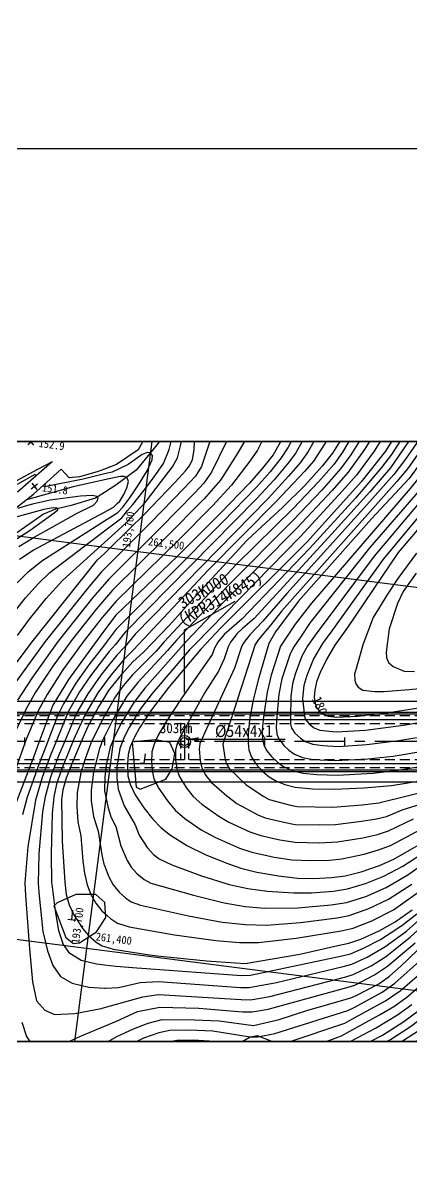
# Model space of a CAD drawing. Header units: millimetres. Extents: x 5094 to 5890, y 1103 to 1807.
# Drawn here: x 5238.8 to 5335.8, y 1363.4 to 1650.5 of the extents above; entities that cross this region are included whole.
import ezdxf
from ezdxf.enums import TextEntityAlignment as Align
from ezdxf.xclip import XClip

# ---------------------------------------------------------------- set-up
doc = ezdxf.new("R2010")
doc.units = ezdxf.units.MM
doc.header["$LTSCALE"] = 10
doc.header["$MEASUREMENT"] = 0
doc.header["$XCLIPFRAME"] = 2
doc.linetypes.add('CENTER', pattern=[2, 1.25, -0.25, 0.25, -0.25])
doc.linetypes.add('HIDDEN', pattern=[0.375, 0.25, -0.125])
doc.layers.add('TX-PAPR', color=2, linetype='Continuous', plot=False)
doc.layers.add('TZ-BASE', color=253, linetype='Continuous')
doc.layers.add('TZ-CABL', color=4, linetype='Continuous')
doc.styles.add('GR', font='GulimChe.ttf')
doc.styles.add('HANA', font='GulimChe.ttf')
doc.styles.get("Standard").update_dxf_attribs({"font": 'GulimChe.ttf'})
doc.linetypes.add('ZIGZAG', pattern='A,0.0001,-0.2,[131,ltypeshp.shx,S=0.2,R=0,X=-0.2,Y=0],-0.4,[131,ltypeshp.shx,S=0.2,R=180,X=0.2,Y=0],-0.2', length=0.8001)
doc.dimstyles.get("Standard").update_dxf_attribs({"dimtxt": 0.18, "dimasz": 0.18, "dimexe": 0.18, "dimexo": 0.0625, "dimgap": 0.09, "dimtad": 0, "dimtih": 1, "dimtoh": 1, "dimdec": 4, "dimzin": 0, "dimdsep": 46, "dimtxsty": 'Standard', "dimcen": 0.09, "dimadec": 0, "dimazin": 0, "dimtfac": 1, "dimtdec": 4, "dimtofl": 0, "dimtmove": 0, "dimatfit": 3, "dimfxl": 0, "dimtolj": 1, "dimtzin": 0, "dimarcsym": 0})

# ---------------------------------------------------------------- blocks, each defined once
blk = doc.blocks.new('JD-GGKLGFKGFK34FGKL')
at = {"layer": 'TZ-BASE'}
for p, q in [((80, -17.45), (105.32, 179.57)), ((80, 149.42), (700, 69.75)), ((93.5, 81.7, 152.62), (88.38, 72.88, 152.62)), ((126.33, 80.26, 160), (123.85, 74.7, 160)), ((128.3, 78.34, 161), (125.87, 73.55, 161)), ((133.98, 77.9, 163), (130.88, 72.51, 163)), ((140.08, 77.79, 165), (138.61, 74.7, 165)), ((154.32, 79.41, 170), (150.23, 72.57, 170)), ((155.5, 77.7, 171), (151.68, 71.7, 171)), ((157.67, 77.6, 172), (155.64, 74.45, 172)), ((60.83, 74.26, 152.93), (62.42, 75.48, 152.93)), ((61.02, 75.66, 152.93), (62.24, 74.08, 152.93)), ((95.42, 77.14, 143.69), (92.43, 73.34, 143.69)), ((96.12, 72.95, 153), (96.95, 76.08, 153)), ((99.1, 74.26, 154), (99.44, 76.88, 154)), ((102.44, 72.93, 155), (102.5, 75.05, 155)), ((107.08, 77.19, 156), (104.26, 68.75, 156)), ((110.98, 75.97, 157), (106.77, 67.29, 157)), ((115.18, 75.42, 158), (113.18, 71.91, 158)), ((120.41, 77.04, 159), (118.21, 72.84, 159)), ((123.85, 74.7, 160), (122.1, 71.67, 160)), ((130.21, 76.4, 162), (127.82, 72.17, 162)), ((136.5, 76.89, 164), (134.98, 74.35, 164)), ((138.61, 74.7, 165), (136.94, 72.03, 165)), ((141.76, 76.21, 166), (139.5, 72.29, 166)), ((143.77, 75.25, 167), (141.55, 71.66, 167)), ((147.12, 76.51, 168), (144.96, 72.98, 168)), ((149.72, 76.33, 169), (147.4, 72.59, 169)), ((159.01, 76.12, 173), (154.99, 70.24, 173)), ((161.07, 75.75, 174), (155.68, 68.15, 174)), ((163.47, 75.78, 175), (156.15, 65.77, 175)), ((88.38, 72.88, 152.62), (83.01, 69.23, 152.62)), ((92.43, 73.34, 143.69), (87.89, 67.83, 143.69)), ((90.7, 72.25, 152), (89.37, 71.72, 152)), ((91.53, 72.14, 152), (90.7, 72.25, 152)), ((92.01, 71.52, 152), (91.53, 72.14, 152)), ((94.7, 69.49, 153), (96.12, 72.95, 153)), ((98.24, 70.86, 154), (99.1, 74.26, 154)), ((102.01, 70.52, 155), (102.44, 72.93, 155)), ((113.18, 71.91, 158), (108.95, 65.35, 158)), ((118.21, 72.84, 159), (116.3, 70.05, 159)), ((125.87, 73.55, 161), (124.1, 70.88, 161)), ((127.82, 72.17, 162), (126.12, 69.88, 162)), ((130.88, 72.51, 163), (128.9, 69.68, 163)), ((134.98, 74.35, 164), (132.18, 70.04, 164)), ((136.94, 72.03, 165), (134.35, 68.78, 165)), ((139.5, 72.29, 166), (137.3, 69.26, 166)), ((144.96, 72.98, 168), (140.91, 67.32, 168)), ((147.4, 72.59, 169), (142.93, 66.6, 169)), ((150.23, 72.57, 170), (144.14, 64.86, 170)), ((155.64, 74.45, 172), (151.41, 68.43, 172)), ((66.92, 69.91, 147.6), (58.25, 62.3, 147.6)), ((66.92, 69.91, 152.62), (63.07, 67.92, 152.62)), ((83.01, 69.23, 152.62), (80, 68.09, 152.62)), ((85.95, 69.21, 152), (81.92, 67.34, 152)), ((89.37, 71.72, 152), (85.95, 69.21, 152)), ((90.66, 67.62, 152), (91.87, 70.41, 152)), ((91.87, 70.41, 152), (92.01, 71.52, 152)), ((92.27, 65.87, 153), (94.7, 69.49, 153)), ((96.97, 68.63, 154), (98.24, 70.86, 154)), ((101.27, 68.87, 155), (102.01, 70.52, 155)), ((116.3, 70.05, 159), (111.7, 64.09, 159)), ((122.1, 71.67, 160), (119.51, 68.31, 160)), ((124.1, 70.88, 161), (121.4, 67.41, 161)), ((126.12, 69.88, 162), (122.4, 65.4, 162)), ((128.9, 69.68, 163), (126.01, 66.31, 163)), ((132.18, 70.04, 164), (130.09, 67.55, 164)), ((137.3, 69.26, 166), (133.46, 64.88, 166)), ((141.55, 71.66, 167), (138.97, 68.13, 167)), ((151.68, 71.7, 171), (149.18, 68.45, 171)), ((154.99, 70.24, 173), (152.28, 66.76, 173)), ((63.07, 67.92, 152.62), (52.74, 62.27, 152.62)), ((62.61, 66.73, 152), (58.21, 64.21, 152)), ((62.89, 66.37, 152), (62.61, 66.73, 152)), ((66.42, 65.55, 152.62), (69.18, 68.07, 152.62)), ((71.21, 65.93, 152.62), (69.18, 68.07, 152.62)), ((73.77, 66.12, 152.62), (71.21, 65.93, 152.62)), ((78.2, 67.42, 152.62), (73.77, 66.12, 152.62)), ((80, 66.88, 152), (74.68, 65.6, 152)), ((80, 68.09, 152.62), (78.2, 67.42, 152.62)), ((81.92, 67.34, 152), (80, 66.88, 152)), ((83.89, 66.25, 151), (80, 65.39, 151)), ((87.89, 67.83, 143.69), (82.81, 64.03, 143.69)), ((85.01, 66.24, 151), (83.89, 66.25, 151)), ((85.67, 65.88, 151), (85.01, 66.24, 151)), ((88.53, 64.11, 152), (90.66, 67.62, 152)), ((94.27, 65.05, 154), (96.97, 68.63, 154)), ((97.64, 64.83, 155), (100.33, 67.72, 155)), ((102.7, 66.33, 156), (99.91, 63.31, 156)), ((100.33, 67.72, 155), (101.27, 68.87, 155)), ((104.26, 68.75, 156), (102.7, 66.33, 156)), ((106.77, 67.29, 157), (104.79, 64.57, 157)), ((119.51, 68.31, 160), (116.21, 64.59, 160)), ((121.4, 67.41, 161), (117.96, 63.56, 161)), ((126.01, 66.31, 163), (120.85, 60.77, 163)), ((130.09, 67.55, 164), (122.87, 59.95, 164)), ((134.35, 68.78, 165), (130.01, 64, 165)), ((138.97, 68.13, 167), (134.3, 62.85, 167)), ((140.91, 67.32, 168), (136.87, 62.73, 168)), ((142.93, 66.6, 169), (139.47, 62.65, 169)), ((149.18, 68.45, 171), (142.67, 60.82, 171)), ((151.41, 68.43, 172), (146.25, 62.38, 172)), ((152.28, 66.76, 173), (146.32, 60, 173)), ((155.68, 68.15, 174), (153.04, 64.99, 174)), ((160.83, 68.7, 176), (156.36, 63.21, 176)), ((72.19, 63.68, 151), (60.53, 60.4, 151)), ((61.67, 63.18, 151.83), (63.26, 64.4, 151.83)), ((61.85, 64.58, 151.83), (63.08, 63, 151.83)), ((62.28, 61.82, 152.62), (66.42, 65.55, 152.62)), ((65.02, 63.62, 152), (64.71, 64.01, 152)), ((74.68, 65.6, 152), (65.02, 63.62, 152)), ((80, 65.39, 151), (72.19, 63.68, 151)), ((82.81, 64.03, 143.69), (80, 62.26, 143.69)), ((84.86, 61.77, 151), (85.62, 63.36, 151)), ((85.62, 63.36, 151), (85.97, 65, 151)), ((85.97, 65, 151), (85.67, 65.88, 151)), ((86.29, 60.88, 152), (88.53, 64.11, 152)), ((89.89, 56.75, 155), (97.64, 64.83, 155)), ((89.91, 62.81, 153), (92.27, 65.87, 153)), ((90.22, 59.82, 154), (94.27, 65.05, 154)), ((99.91, 63.31, 156), (91.41, 54.54, 156)), ((104.79, 64.57, 157), (102.54, 62.13, 157)), ((108.95, 65.35, 158), (104.86, 60.62, 158)), ((111.7, 64.09, 159), (106.99, 58.92, 159)), ((116.21, 64.59, 160), (108.89, 56.96, 160)), ((117.96, 63.56, 161), (109.55, 54.9, 161)), ((122.4, 65.4, 162), (117.96, 60.67, 162)), ((153.04, 64.99, 174), (124.31, 32.65, 174)), ((130.01, 64, 165), (124.44, 58.48, 165)), ((133.46, 64.88, 166), (127.2, 58.34, 166)), ((144.14, 64.86, 170), (130.72, 49.98, 170)), ((156.36, 63.21, 176), (131.69, 34.6, 176)), ((156.15, 65.77, 175), (146.73, 55.66, 175)), ((161.81, 63.4, 178), (147.41, 46.29, 178)), ((165.09, 64.2, 179), (149.65, 45.58, 179)), ((167.85, 64.27, 180), (153.39, 47.26, 180)), ((58.07, 58.58, 152.62), (62.28, 61.82, 152.62)), ((60.53, 60.4, 151), (60.49, 60.44, 151)), ((66.42, 60.35, 150), (61.97, 59.35, 150)), ((73.99, 61.34, 150), (66.42, 60.35, 150)), ((77.78, 60.85, 143.69), (71.67, 58.95, 143.69)), ((76.96, 61.52, 150), (73.99, 61.34, 150)), ((78.05, 61.24, 150), (76.96, 61.52, 150)), ((80, 62.26, 143.69), (77.78, 60.85, 143.69)), ((78.43, 60.91, 150), (78.05, 61.24, 150)), ((78.18, 60.1, 150), (78.43, 60.91, 150)), ((83.8, 60.08, 151), (84.86, 61.77, 151)), ((84.59, 58.58, 152), (86.29, 60.88, 152)), ((117.96, 60.67, 162), (85.16, 27.32, 162)), ((87.06, 59.24, 153), (89.91, 62.81, 153)), ((120.85, 60.77, 163), (87.7, 26.86, 163)), ((102.54, 62.13, 157), (93.99, 53.38, 157)), ((104.86, 60.62, 158), (95.15, 50.78, 158)), ((134.3, 62.85, 167), (127.12, 55.32, 167)), ((136.87, 62.73, 168), (127.98, 53.23, 168)), ((139.47, 62.65, 169), (128.95, 51.23, 169)), ((142.67, 60.82, 171), (131.18, 48.23, 171)), ((146.25, 62.38, 172), (136.83, 51.91, 172)), ((158.83, 62.99, 177), (146.32, 48.51, 177)), ((0, 58.88), (80, 48.6)), ((64.86, 58.02, 149), (52.77, 54.66, 149)), ((60.18, 58.8, 150), (58.37, 58.2, 150)), ((61.97, 59.35, 150), (60.18, 58.8, 150)), ((67.78, 58.05, 143.69), (64.72, 56.81, 143.69)), ((67.16, 58.43, 149), (64.86, 58.02, 149)), ((68.26, 58.29, 149), (67.16, 58.43, 149)), ((67.41, 57.13, 149), (68.35, 57.86, 149)), ((71.67, 58.95, 143.69), (67.78, 58.05, 143.69)), ((68.35, 57.86, 149), (68.26, 58.29, 149)), ((73.01, 56.98, 150), (77.21, 59.1, 150)), ((77.21, 59.1, 150), (78.18, 60.1, 150)), ((80, 57.35, 151), (82.28, 58.57, 151)), ((82.28, 58.57, 151), (83.16, 59.46, 151)), ((83.16, 59.46, 151), (83.8, 60.08, 151)), ((83.29, 57.23, 152), (84.59, 58.58, 152)), ((84.3, 55.89, 153), (85.74, 57.73, 153)), ((85.31, 54.55, 154), (90.22, 59.82, 154)), ((85.74, 57.73, 153), (87.06, 59.24, 153)), ((106.99, 58.92, 159), (98.15, 50.02, 159)), ((122.87, 59.95, 164), (105.92, 42.86, 164)), ((127.2, 58.34, 166), (113.01, 44.32, 166)), ((124.44, 58.48, 165), (118.21, 52.75, 165)), ((146.32, 60, 173), (125.54, 37.02, 173)), ((64.72, 56.81, 143.69), (56.91, 51.35, 143.69)), ((61.39, 52.86, 149), (67.41, 57.13, 149)), ((62.15, 47.8, 151), (80, 57.35, 151)), ((64.35, 45.18, 152), (80, 55.14, 152)), ((66.95, 53.54, 150), (73.01, 56.98, 150)), ((80, 55.14, 152), (83.29, 57.23, 152)), ((80, 52.62, 153), (84.3, 55.89, 153)), ((109.55, 54.9, 161), (82.95, 28.08, 161)), ((86.32, 53.21, 155), (89.89, 56.75, 155)), ((108.89, 56.96, 160), (98.21, 46.34, 160)), ((127.12, 55.32, 167), (110.62, 38.76, 167)), ((146.73, 55.66, 175), (128.41, 34.99, 175)), ((58.17, 50.74, 149), (61.39, 52.86, 149)), ((62.42, 51.04, 150), (66.95, 53.54, 150)), ((66.33, 42.22, 153), (80, 52.62, 153)), ((80, 49.74, 154), (85.31, 54.55, 154)), ((91.41, 54.54, 156), (80, 43.15, 156)), ((80.79, 47.74, 155), (86.32, 53.21, 155)), ((93.99, 53.38, 157), (81.07, 40.58, 157)), ((127.98, 53.23, 168), (109.87, 35, 168)), ((118.21, 52.75, 165), (115.54, 50.21, 165)), ((136.83, 51.91, 172), (117.4, 30.77, 172)), ((58.61, 48.72, 150), (62.42, 51.04, 150)), ((69.54, 40.27, 154), (80, 49.74, 154)), ((95.15, 50.78, 158), (82.02, 37.83, 158)), ((98.15, 50.02, 159), (82.92, 35.09, 159)), ((128.95, 51.23, 169), (102.53, 24.28, 169)), ((115.54, 50.21, 165), (102.86, 36.49, 165)), ((130.72, 49.98, 170), (109.07, 28.42, 170)), ((58.79, 45.56, 151), (62.15, 47.8, 151)), ((78.27, 45.39, 155), (80, 47, 155)), ((80, 48.6), (700, -31.07)), ((80, 47, 155), (80.79, 47.74, 155)), ((98.21, 46.34, 160), (82.82, 31.59, 160)), ((131.18, 48.23, 171), (114.3, 30.54, 171)), ((146.32, 48.51, 177), (131.37, 29.77, 177)), ((147.41, 46.29, 178), (132.84, 26.9, 178)), ((153.39, 47.26, 180), (140.68, 28.49, 180)), ((157.95, 47.08, 181), (153.27, 40.73, 181)), ((60.95, 42.44, 152), (64.35, 45.18, 152)), ((61.93, 24.88, 155), (78.27, 45.39, 155)), ((80, 43.15, 156), (79.24, 42.39, 156)), ((113.01, 44.32, 166), (94.92, 24.92, 166)), ((149.65, 45.58, 179), (136.76, 27.7, 179)), ((58.15, 39.63, 152), (60.95, 42.44, 152)), ((63.48, 39.47, 153), (66.33, 42.22, 153)), ((65.44, 35.72, 154), (69.54, 40.27, 154)), ((79.24, 42.39, 156), (75.76, 38.26, 156)), ((81.07, 40.58, 157), (80, 39.34, 157)), ((105.92, 42.86, 164), (87.22, 22.93, 164)), ((153.27, 40.73, 181), (150.73, 36.86, 181)), ((157.89, 42.05, 182), (154.63, 37.5, 182)), ((60.28, 35.91, 153), (63.48, 39.47, 153)), ((75.76, 38.26, 156), (65.18, 24.98, 156)), ((80, 39.34, 157), (77.12, 36.01, 157)), ((82.02, 37.83, 158), (80, 35.5, 158)), ((110.62, 38.76, 167), (98.08, 25.38, 167)), ((154.63, 37.5, 182), (153.24, 34.53, 182)), ((56.38, 30.91, 153), (60.28, 35.91, 153)), ((61.24, 30.59, 154), (65.44, 35.72, 154)), ((77.12, 36.01, 157), (68.43, 25.08, 157)), ((80, 35.5, 158), (77.98, 33.17, 158)), ((82.92, 35.09, 159), (80, 31.7, 159)), ((102.86, 36.49, 165), (96.17, 28.98, 165)), ((109.87, 35, 168), (100.59, 25.16, 168)), ((125.54, 37.02, 173), (119.58, 30.1, 173)), ((128.41, 34.99, 175), (122.72, 27.42, 175)), ((131.69, 34.6, 176), (127.61, 29.31, 176)), ((150.73, 36.86, 181), (147.16, 30.99, 181)), ((153.24, 34.53, 182), (151.11, 28.13, 182)), ((77.98, 33.17, 158), (71.69, 25.17, 158)), ((80, 31.7, 159), (79.4, 31.01, 159)), ((82.82, 31.59, 160), (80, 27.79, 160)), ((124.31, 32.65, 174), (121.56, 29.16, 174)), ((58.28, 26.47, 154), (61.24, 30.59, 154)), ((79.4, 31.01, 159), (74.94, 25.27, 159)), ((96.17, 28.98, 165), (89.76, 22.29, 165)), ((114.3, 30.54, 171), (109.9, 26.73, 171)), ((117.4, 30.77, 172), (114.45, 28.23, 172)), ((119.58, 30.1, 173), (116.34, 26.68, 173)), ((121.56, 29.16, 174), (118.45, 25.46, 174)), ((127.61, 29.31, 176), (125.01, 25.32, 176)), ((131.37, 29.77, 177), (128.93, 26.11, 177)), ((147.16, 30.99, 181), (144.57, 24.13, 181)), ((80, 27.79, 160), (78.19, 25.36, 160)), ((82.95, 28.08, 161), (80.45, 24.76, 161)), ((85.16, 27.32, 162), (82.7, 24.15, 162)), ((87.7, 26.86, 163), (84.96, 23.54, 163)), ((109.07, 28.42, 170), (104.03, 23.06, 170)), ((109.9, 26.73, 171), (108.35, 24.84, 171)), ((113.16, 27.01, 172), (111.49, 24.87, 172)), ((114.45, 28.23, 172), (113.16, 27.01, 172)), ((116.34, 26.68, 173), (114.78, 24.71, 173)), ((122.72, 27.42, 175), (121.09, 24.53, 175)), ((128.93, 26.11, 177), (127.27, 23.67, 177)), ((132.84, 26.9, 178), (130.82, 24.01, 178)), ((136.76, 27.7, 179), (134.5, 24.52, 179)), ((140.68, 28.49, 180), (137.58, 24.09, 180)), ((151.11, 28.13, 182), (150.37, 22.33, 182)), ((51.69, 11.28, 155), (61.93, 24.88, 155)), ((65.18, 24.98, 156), (57.72, 14.69, 156)), ((68.43, 25.08, 157), (62, 16.06, 157)), ((71.69, 25.17, 158), (66.91, 18.58, 158)), ((74.94, 25.27, 159), (69.58, 17.88, 159)), ((78.19, 25.36, 160), (71.01, 15.49, 160)), ((80, 24.18, 161), (76.09, 19.13, 161)), ((80.45, 24.76, 161), (80, 24.18, 161)), ((82.7, 24.15, 162), (81.19, 22.52, 162)), ((84.96, 23.54, 163), (83.11, 21.6, 163)), ((94.92, 24.92, 166), (92.93, 22.59, 166)), ((98.08, 25.38, 167), (95.71, 22.71, 167)), ((104.03, 23.06, 170), (96.04, 13.55, 170)), ((100.59, 25.16, 168), (98.48, 22.83, 168)), ((102.53, 24.28, 169), (101.26, 22.95, 169)), ((107.45, 23.36, 171), (106.9, 21.71, 171)), ((108.35, 24.84, 171), (107.45, 23.36, 171)), ((110.86, 23.65, 172), (109.92, 20.65, 172)), ((117.68, 24.23, 174), (110.53, 2.35, 174)), ((111.49, 24.87, 172), (110.86, 23.65, 172)), ((114.27, 23.94, 173), (112.51, 18.35, 173)), ((114.78, 24.71, 173), (114.27, 23.94, 173)), ((118.45, 25.46, 174), (117.68, 24.23, 174)), ((121.09, 24.53, 175), (118.46, 15.67, 175)), ((124, 23.79, 176), (121.62, 16.56, 176)), ((125.01, 25.32, 176), (124, 23.79, 176)), ((127.27, 23.67, 177), (126.38, 21.95, 177)), ((130.82, 24.01, 178), (129.29, 21.32, 178)), ((134.5, 24.52, 179), (132.22, 20.69, 179)), ((137.58, 24.09, 180), (135.44, 20.5, 180)), ((144.57, 24.13, 181), (143.42, 20.22, 181)), ((80, 20.96, 162), (76.52, 16.4, 162)), ((81.19, 22.52, 162), (80, 20.96, 162)), ((83.11, 21.6, 163), (80, 17.71, 163)), ((84.93, 20.54, 164), (81.31, 16.24, 164)), ((87.22, 22.93, 164), (84.93, 20.54, 164)), ((92.93, 22.59, 166), (87.03, 16.7, 166)), ((89.76, 22.29, 165), (87.1, 19.91, 165)), ((95.71, 22.71, 167), (88.29, 14.75, 167)), ((98.48, 22.83, 168), (90.11, 13.37, 168)), ((101.26, 22.95, 169), (91.9, 12, 169)), ((106.9, 21.71, 171), (99.15, 10.68, 171)), ((109.92, 20.65, 172), (108.45, 17.56, 172)), ((126.38, 21.95, 177), (124.32, 15.7, 177)), ((129.29, 21.32, 178), (127.64, 16.84, 178)), ((132.22, 20.69, 179), (130.53, 16.54, 179)), ((135.44, 20.5, 180), (133.84, 17.21, 180)), ((143.42, 20.22, 181), (142.45, 16.81, 181)), ((150.37, 22.33, 182), (150.46, 21.01, 182)), ((150.46, 21.01, 182), (150.95, 19.77, 182)), ((66.91, 18.58, 158), (62.79, 12.31, 158)), ((69.58, 17.88, 159), (65.65, 11.74, 159)), ((76.09, 19.13, 161), (72.82, 14.56, 161)), ((80, 17.71, 163), (79.08, 16.57, 163)), ((87.1, 19.91, 165), (83.73, 16.17, 165)), ((112.51, 18.35, 173), (105, 2.05, 173)), ((108.45, 17.56, 172), (105.08, 12.21, 172)), ((150.95, 19.77, 182), (152.12, 18.71, 182)), ((152.12, 18.71, 182), (154.86, 17.57, 182)), ((154.86, 17.57, 182), (157.47, 17.5, 182)), ((62, 16.06, 157), (58.24, 10.34, 157)), ((71.01, 15.49, 160), (67.09, 9.05, 160)), ((72.82, 14.56, 161), (69.72, 9.42, 161)), ((76.52, 16.4, 162), (73.77, 12.38, 162)), ((79.08, 16.57, 163), (75.84, 11.95, 163)), ((80, 14.44, 164), (78.35, 12.16, 164)), ((81.31, 16.24, 164), (80, 14.44, 164)), ((83.73, 16.17, 165), (81.04, 12.71, 165)), ((87.03, 16.7, 166), (84.65, 13.92, 166)), ((88.29, 14.75, 167), (85.58, 11.32, 167)), ((118.46, 15.67, 175), (117.16, 10.41, 175)), ((121.62, 16.56, 176), (120.65, 12.37, 176)), ((124.32, 15.7, 177), (123.59, 11.8, 177)), ((126.94, 14.45, 178), (126.54, 11.23, 178)), ((127.64, 16.84, 178), (126.94, 14.45, 178)), ((130.53, 16.54, 179), (129.78, 14.04, 179)), ((132.98, 14.91, 180), (132.51, 12.87, 180)), ((133.84, 17.21, 180), (132.98, 14.91, 180)), ((142.45, 16.81, 181), (142.53, 15.36, 181)), ((142.53, 15.36, 181), (142.69, 14.55, 181)), ((142.69, 14.55, 181), (143.35, 13.55, 181)), ((62.79, 12.31, 158), (60.4, 8.18, 158)), ((65.65, 11.74, 159), (63.52, 7.81, 159)), ((73.77, 12.38, 162), (70.93, 7.44, 162)), ((75.84, 11.95, 163), (73.01, 7.05, 163)), ((78.35, 12.16, 164), (75.24, 6.92, 164)), ((81.04, 12.71, 165), (80, 11.09, 165)), ((84.65, 13.92, 166), (82.74, 11.23, 166)), ((90.11, 13.37, 168), (87.29, 9.75, 168)), ((91.9, 12, 169), (88.93, 8.06, 169)), ((96.04, 13.55, 170), (91.72, 7.96, 170)), ((105.08, 12.21, 172), (99.24, 1.73, 172)), ((120.65, 12.37, 176), (119.7, 6.19, 176)), ((123.59, 11.8, 177), (123, 5.28, 177)), ((129.78, 14.04, 179), (129.49, 10.73, 179)), ((132.51, 12.87, 180), (132.4, 11.09, 180)), ((143.35, 13.55, 181), (144.57, 12.87, 181)), ((144.57, 12.87, 181), (147.53, 12.49, 181)), ((147.53, 12.49, 181), (149.75, 12.47, 181)), ((149.75, 12.47, 181), (156.1, 12.96, 181)), ((156.1, 12.96, 181), (166.72, 14.08, 181)), ((80, 10), (0, 10)), ((80, 10), (0, 10)), ((67.09, 9.05, 160), (63.61, -0.24, 160)), ((69.72, 9.42, 161), (68.25, 6.41, 161)), ((78.46, 8.7, 165), (75.85, 3.79, 165)), ((80, 11.09, 165), (78.46, 8.7, 165)), ((82.74, 11.23, 166), (80, 6.45, 166)), ((700, 10), (80, 10)), ((700, 10), (80, 10)), ((85.58, 11.32, 167), (82.04, 5.46, 167)), ((87.29, 9.75, 168), (84.17, 4.59, 168)), ((99.15, 10.68, 171), (95.35, 4.81, 171)), ((117.16, 10.41, 175), (116.24, 5.38, 175)), ((126.54, 11.23, 178), (126.48, 5.78, 178)), ((129.49, 10.73, 179), (129.98, 6.3, 179)), ((132.4, 11.09, 180), (132.6, 9.52, 180)), ((132.6, 9.52, 180), (132.99, 8.52, 180)), ((152.09, 7.42, 180), (162.77, 9.12, 180)), ((0, 7.3), (80, 7.3)), ((0, 6.9), (80, 6.9)), ((60.4, 8.18, 158), (57.91, 2.89, 158)), ((63.52, 7.81, 159), (60.59, 0.93, 159)), ((68.25, 6.41, 161), (65.74, -0.13, 161)), ((70.93, 7.44, 162), (67.9, -0.01, 162)), ((73.01, 7.05, 163), (70.07, 0.11, 163)), ((75.24, 6.92, 164), (72.18, 0.23, 164)), ((79.63, 5.79, 166), (76.99, 0.5, 166)), ((80, 6.45, 166), (79.63, 5.79, 166)), ((80, 7.3), (700, 7.29)), ((80, 6.9), (700, 6.89)), ((88.93, 8.06, 169), (86.16, 3.5, 169)), ((91.72, 7.96, 170), (88.75, 3.38, 170)), ((119.7, 6.19, 176), (119.43, 2.85, 176)), ((126.48, 5.78, 178), (126.46, 4.42, 178)), ((129.98, 6.3, 179), (130.12, 5.57, 179)), ((132.99, 8.52, 180), (133.74, 7.57, 180)), ((133.74, 7.57, 180), (134.8, 6.78, 180)), ((134.8, 6.78, 180), (135.87, 6.33, 180)), ((135.87, 6.33, 180), (137.96, 6.08, 180)), ((137.96, 6.08, 180), (143.25, 6.35, 180)), ((143.25, 6.35, 180), (152.09, 7.42, 180)), ((75.85, 3.79, 165), (74.36, 0.35, 165)), ((82.04, 5.46, 167), (79.71, 0.72, 167)), ((84.17, 4.59, 168), (82.39, 1.03, 168)), ((86.16, 3.5, 169), (84.86, 0.93, 169)), ((88.75, 3.38, 170), (87.49, 1.08, 170)), ((95.35, 4.81, 171), (93.44, 1.59, 171)), ((116.24, 5.38, 175), (115.95, 2.65, 175)), ((123, 5.28, 177), (122.92, 3.17, 177)), ((122.92, 3.17, 177), (122.93, 3.04, 177)), ((122.93, 3.04, 177), (123.09, 1.82, 177)), ((126.46, 4.42, 178), (126.73, 3.33, 178)), ((126.73, 3.33, 178), (126.79, 3.25, 178)), ((126.79, 3.25, 178), (127.59, 2.09, 178)), ((130.12, 5.57, 179), (131.14, 4.38, 179)), ((131.14, 4.38, 179), (132.17, 3.55, 179)), ((132.17, 3.55, 179), (132.17, 3.54, 179)), ((132.17, 3.54, 179), (133.8, 2.87, 179)), ((145.24, 2.86, 179), (155.27, 4.19, 179)), ((155.27, 4.19, 179), (160.67, 5.13, 179)), ((60, 1), (60, -1)), ((60.59, 0.93, 159), (60.1, -0.44, 159)), ((70.07, 0.11, 163), (68.52, -3.55, 163)), ((72.15, 0.17, 164), (69.24, -6.99, 164)), ((74.36, 0.35, 165), (72.05, -4.99, 165)), ((72.18, 0.23, 164), (72.15, 0.17, 164)), ((76.86, 0.22, 166), (75.15, -4.3, 166)), ((76.99, 0.5, 166), (76.86, 0.22, 166)), ((79.68, 0.65, 167), (78.71, -1.75, 167)), ((79.71, 0.72, 167), (79.68, 0.65, 167)), ((79.71, 0.72, 167), (79.68, 0.65, 167)), ((80, 1.31, 167), (79.71, 0.72, 167)), ((80, 1), (80, -1)), ((80, 1), (80, -1)), ((82.29, 0.79, 168), (81.4, -1.42, 168)), ((82.39, 1.03, 168), (82.29, 0.79, 168)), ((84.8, 0.8, 169), (83.82, -1.72, 169)), ((84.86, 0.93, 169), (84.8, 0.8, 169)), ((87.3, 0.73, 170), (86.44, -1.33, 170)), ((89.81, 0.18, 170.2), (86.91, -0.2, 170.2)), ((87.49, 1.08, 170), (87.3, 0.73, 170)), ((92.72, 0.39, 170.2), (89.81, 0.18, 170.2)), ((93.35, 1.4, 171), (92.39, -0.63, 171)), ((96.28, -0.28, 170.2), (92.72, 0.39, 170.2)), ((93.44, 1.59, 171), (93.35, 1.4, 171)), ((98.85, 1.04, 172), (98.12, -0.58, 172)), ((99.24, 1.73, 172), (98.85, 1.04, 172)), ((100, 1), (100, -1)), ((104.4, 0.75, 173), (103.85, -0.52, 173)), ((105, 2.05, 173), (104.4, 0.75, 173)), ((109.81, 0.18, 174), (109.59, -0.69, 174)), ((110.53, 2.35, 174), (109.81, 0.18, 174)), ((115.9, 2.23, 175), (115.87, -0.42, 175)), ((115.95, 2.65, 175), (115.9, 2.23, 175)), ((119.43, 2.85, 176), (119.38, 2.19, 176)), ((119.38, 2.19, 176), (119.45, 0.73, 176)), ((119.45, 0.73, 176), (119.82, -0.9, 176)), ((120, 1), (120, -1)), ((123.09, 1.82, 177), (123.55, 0.64, 177)), ((123.55, 0.64, 177), (124.8, -1.01, 177)), ((127.59, 2.09, 178), (128.94, 0.8, 178)), ((128.94, 0.8, 178), (130.15, 0.03, 178)), ((130.15, 0.03, 178), (132.05, -0.66, 178)), ((133.8, 2.87, 179), (137.88, 2.41, 179)), ((137.88, 2.41, 179), (145.24, 2.86, 179)), ((140, 1), (140, -1)), ((145.5, -0.75, 178), (153.55, 0.27, 178)), ((153.55, 0.27, 178), (161.57, 1.6, 178)), ((60.1, -0.44, 159), (57.81, -6.75, 159)), ((63.61, -0.24, 160), (62.4, -3.46, 160)), ((65.74, -0.13, 161), (63.48, -5.99, 161)), ((67.9, -0.01, 162), (66.51, -3.41, 162)), ((78.71, -1.75, 167), (77.22, -7.65, 167)), ((81.4, -1.42, 168), (80.42, -5.87, 168)), ((83.82, -1.72, 169), (83.08, -6.42, 169)), ((86.44, -1.33, 170), (85.93, -3.27, 170)), ((86.91, -0.2, 170.2), (87.89, -11.41, 170.2)), ((91.84, -2.59, 171), (91.71, -5.21, 171)), ((92.39, -0.63, 171), (91.84, -2.59, 171)), ((97.59, -2.98, 170.2), (96.28, -0.28, 170.2)), ((98.12, -0.58, 172), (97.74, -2.06, 172)), ((97.74, -2.06, 172), (97.75, -4.64, 172)), ((103.85, -0.52, 173), (103.64, -1.88, 173)), ((103.64, -1.88, 173), (103.94, -4.76, 173)), ((109.59, -0.69, 174), (110.06, -4.04, 174)), ((115.87, -0.42, 175), (116.09, -2.05, 175)), ((116.09, -2.05, 175), (116.75, -3.92, 175)), ((119.82, -0.9, 176), (120.57, -2.35, 176)), ((120.57, -2.35, 176), (121.62, -3.7, 176)), ((124.8, -1.01, 177), (126.06, -2.19, 177)), ((126.06, -2.19, 177), (127.44, -3.12, 177)), ((132.05, -0.66, 178), (134.58, -1.03, 178)), ((134.58, -1.03, 178), (138.35, -1.21, 178)), ((138.35, -1.21, 178), (145.5, -0.75, 178)), ((152.09, -3.63, 177), (160.5, -2.27, 177)), ((62.4, -3.46, 160), (57.35, -16.7, 160)), ((66.51, -3.41, 162), (64.45, -9.02, 162)), ((68.52, -3.55, 163), (66.53, -8.91, 163)), ((72.05, -4.99, 165), (70.45, -9.17, 165)), ((75.15, -4.3, 166), (74.06, -7.83, 166)), ((85.93, -3.27, 170), (85.71, -5.69, 170)), ((85.71, -5.69, 170), (85.87, -8.6, 170)), ((88.91, -5.32, 171.69), (90.9, -5.58, 171.69)), ((89.9, -5.45, 171.69), (90.21, -3.07, 171.69)), ((91.71, -5.21, 171), (91.95, -7.66, 171)), ((96.89, -6.81, 170.2), (97.59, -2.98, 170.2)), ((97.75, -4.64, 172), (98.12, -7.15, 172)), ((103.94, -4.76, 173), (104.32, -6.55, 173)), ((110.06, -4.04, 174), (110.39, -5.44, 174)), ((110.39, -5.44, 174), (111.23, -6.79, 174)), ((116.75, -3.92, 175), (117.8, -5.61, 175)), ((117.8, -5.61, 175), (119.53, -7.5, 175)), ((121.62, -3.7, 176), (123.19, -5.18, 176)), ((123.19, -5.18, 176), (124.58, -6.16, 176)), ((127.44, -3.12, 177), (129.5, -3.97, 177)), ((129.5, -3.97, 177), (132.03, -4.5, 177)), ((132.03, -4.5, 177), (137.6, -4.78, 177)), ((137.6, -4.78, 177), (145.76, -4.36, 177)), ((145.76, -4.36, 177), (152.09, -3.63, 177)), ((0, -7.1), (80, -7.1)), ((0, -7.5), (80, -7.5)), ((63.48, -5.99, 161), (60.71, -13.93, 161)), ((69.24, -6.99, 164), (68.01, -10.7, 164)), ((74.06, -7.83, 166), (73.21, -12.73, 166)), ((77.22, -7.65, 167), (76.64, -12.15, 167)), ((80, -7.1), (700, -7.11)), ((80, -7.5), (700, -7.51)), ((80.42, -5.87, 168), (80.07, -8.92, 168)), ((83.08, -6.42, 169), (83.07, -9.12, 169)), ((85.87, -8.6, 170), (86.37, -10.67, 170)), ((91.95, -7.66, 171), (92.35, -9.3, 171)), ((95.3, -9.41, 170.2), (96.89, -6.81, 170.2)), ((98.12, -7.15, 172), (98.71, -8.81, 172)), ((104.32, -6.55, 173), (105.33, -8.46, 173)), ((105.33, -8.46, 173), (106.71, -10.27, 173)), ((111.23, -6.79, 174), (115.37, -10.8, 174)), ((119.53, -7.5, 175), (121.13, -8.8, 175)), ((124.58, -6.16, 176), (127.07, -7.3, 176)), ((127.07, -7.3, 176), (129.62, -7.93, 176)), ((129.62, -7.93, 176), (133.08, -8.26, 176)), ((133.08, -8.26, 176), (138.19, -8.39, 176)), ((138.19, -8.39, 176), (147.12, -7.9, 176)), ((147.12, -7.9, 176), (153.33, -7.12, 176)), ((153.33, -7.12, 176), (160.71, -5.9, 176)), ((0, -10.1), (80, -10.1)), ((0, -10.1), (80, -10.1)), ((64.45, -9.02, 162), (62.76, -14.63, 162)), ((66.53, -8.91, 163), (65.18, -13.8, 163)), ((68.01, -10.7, 164), (67.31, -13.81, 164)), ((70.45, -9.17, 165), (69.6, -12.1, 165)), ((80, -10.1), (700, -10.11)), ((80, -10.1), (700, -10.11)), ((80.07, -8.92, 168), (80.01, -12.33, 168)), ((83.07, -9.12, 169), (83.38, -11.93, 169)), ((86.37, -10.67, 170), (87.69, -13.33, 170)), ((87.89, -11.41, 170.2), (88.9, -11.87, 170.2)), ((88.9, -11.87, 170.2), (95.3, -9.41, 170.2)), ((92.35, -9.3, 171), (93.59, -11.75, 171)), ((98.71, -8.81, 172), (100.57, -11.75, 172)), ((106.71, -10.27, 173), (110.53, -13.6, 173)), ((115.37, -10.8, 174), (119.77, -13.7, 174)), ((121.13, -8.8, 175), (122.94, -9.89, 175)), ((122.94, -9.89, 175), (125.05, -10.76, 175)), ((125.05, -10.76, 175), (127.67, -11.38, 175)), ((127.67, -11.38, 175), (131.98, -11.8, 175)), ((144.81, -11.61, 175), (151.7, -10.99, 175)), ((148.52, -15.32, 174), (165.33, -11.15, 174)), ((151.7, -10.99, 175), (159.89, -9.7, 175)), ((60.71, -13.93, 161), (59.51, -18.33, 161)), ((65.18, -13.8, 163), (64.54, -17.58, 163)), ((67.31, -13.81, 164), (66.91, -18.01, 164)), ((69.6, -12.1, 165), (69.22, -14.46, 165)), ((73.21, -12.73, 166), (73.07, -16.23, 166)), ((76.64, -12.15, 167), (76.7, -14.84, 167)), ((80.01, -12.33, 168), (80.8, -16.21, 168)), ((83.38, -11.93, 169), (84.91, -16.06, 169)), ((87.69, -13.33, 170), (89.81, -16.55, 170)), ((93.59, -11.75, 171), (95.72, -14.86, 171)), ((100.57, -11.75, 172), (102.19, -13.7, 172)), ((102.19, -13.7, 172), (104.33, -15.65, 172)), ((110.53, -13.6, 173), (113.07, -15.51, 173)), ((119.77, -13.7, 174), (121.16, -14.51, 174)), ((131.98, -11.8, 175), (137.43, -11.88, 175)), ((137.43, -11.88, 175), (144.81, -11.61, 175)), ((154.59, -16.96, 173), (168.22, -12.86, 173)), ((62.76, -14.63, 162), (60.86, -26.33, 162)), ((69.22, -14.46, 165), (69.44, -24.87, 165)), ((73.07, -16.23, 166), (73.33, -20.05, 166)), ((76.7, -14.84, 167), (77.25, -18.7, 167)), ((80.8, -16.21, 168), (81.61, -18.86, 168)), ((84.91, -16.06, 169), (87.68, -20.8, 169)), ((89.81, -16.55, 170), (92.04, -19.37, 170)), ((95.72, -14.86, 171), (97.66, -17.12, 171)), ((97.66, -17.12, 171), (100.03, -19.26, 171)), ((104.33, -15.65, 172), (108.54, -18.67, 172)), ((113.07, -15.51, 173), (118.34, -18.33, 173)), ((121.16, -14.51, 174), (126.43, -15.94, 174)), ((126.43, -15.94, 174), (128.16, -16.27, 174)), ((128.16, -16.27, 174), (137.02, -16.38, 174)), ((137.02, -16.38, 174), (144.36, -15.79, 174)), ((144.36, -15.79, 174), (148.52, -15.32, 174)), ((150.48, -18.71, 173), (154.59, -16.96, 173)), ((59.76, -175), (80, -17.45)), ((64.54, -17.58, 163), (63.63, -28.11, 163)), ((66.91, -18.01, 164), (66.64, -28.03, 164)), ((73.33, -20.05, 166), (74.05, -23.53, 166)), ((77.25, -18.7, 167), (78.44, -22.39, 167)), ((81.61, -18.86, 168), (82.84, -21.24, 168)), ((92.04, -19.37, 170), (94.17, -21.55, 170)), ((100.03, -19.26, 171), (104.12, -22.03, 171)), ((108.54, -18.67, 172), (111.05, -20.13, 172)), ((118.34, -18.33, 173), (120.14, -19.05, 173)), ((120.14, -19.05, 173), (124.83, -20.19, 173)), ((137.72, -20.74, 173), (144.21, -19.94, 173)), ((144.21, -19.94, 173), (147.98, -19.32, 173)), ((147.98, -19.32, 173), (150.48, -18.71, 173)), ((150.96, -22.35, 172), (157.2, -19.35, 172)), ((78.44, -22.39, 167), (79.33, -28.31, 167)), ((82.84, -21.24, 168), (84.04, -26.04, 168)), ((87.68, -20.8, 169), (88.7, -23.43, 169)), ((94.17, -21.55, 170), (96.47, -23.44, 170)), ((104.12, -22.03, 171), (107.7, -24.02, 171)), ((111.05, -20.13, 172), (116.29, -22.58, 172)), ((116.29, -22.58, 172), (119.07, -23.52, 172)), ((124.83, -20.19, 173), (127.63, -20.7, 173)), ((127.63, -20.7, 173), (133.67, -20.84, 173)), ((133.67, -20.84, 173), (137.72, -20.74, 173)), ((148.23, -23.21, 172), (150.96, -22.35, 172)), ((151.44, -26, 171), (159.28, -21.83, 171)), ((152.28, -29.43, 170), (163.78, -22.81, 170)), ((69.44, -24.87, 165), (70.05, -35.13, 165)), ((74.05, -23.53, 166), (74.58, -29.91, 166)), ((88.7, -23.43, 169), (90.65, -26.47, 169)), ((96.47, -23.44, 170), (100.74, -26.07, 170)), ((107.7, -24.02, 171), (113.74, -26.62, 171)), ((119.07, -23.52, 172), (123.78, -24.58, 172)), ((123.78, -24.58, 172), (127.63, -25.17, 172)), ((127.63, -25.17, 172), (133.59, -25.29, 172)), ((133.59, -25.29, 172), (138.17, -25.09, 172)), ((138.17, -25.09, 172), (144.54, -24.04, 172)), ((144.54, -24.04, 172), (148.23, -23.21, 172)), ((154.5, -31.16, 169), (166.23, -23.55, 169)), ((155.76, -33.32, 168), (166.81, -25.48, 168)), ((60.86, -26.33, 162), (60.1, -35.28, 162)), ((63.63, -28.11, 163), (63.43, -35.4, 163)), ((66.64, -28.03, 164), (66.76, -35.33, 164)), ((79.33, -28.31, 167), (79.86, -30.63, 167)), ((84.04, -26.04, 168), (85.63, -29.7, 168)), ((90.65, -26.47, 169), (92.28, -28.22, 169)), ((92.28, -28.22, 169), (93.67, -29.36, 169)), ((100.74, -26.07, 170), (105.16, -28.27, 170)), ((105.16, -28.27, 170), (110.31, -30.36, 170)), ((113.74, -26.62, 171), (116.84, -27.68, 171)), ((116.84, -27.68, 171), (122.37, -28.9, 171)), ((139.32, -29.31, 171), (144.88, -28.14, 171)), ((144.88, -28.14, 171), (148.48, -27.11, 171)), ((148.48, -27.11, 171), (151.44, -26, 171)), ((74.58, -29.91, 166), (74.99, -32.92, 166)), ((79.86, -30.63, 167), (80, -30.99, 167)), ((80, -30.99, 167), (81.08, -33.81, 167)), ((85.63, -29.7, 168), (86.63, -31.4, 168)), ((86.63, -31.4, 168), (88.07, -33, 168)), ((93.67, -29.36, 169), (96.85, -30.84, 169)), ((96.85, -30.84, 169), (104.26, -33.54, 169)), ((110.31, -30.36, 170), (114.04, -31.64, 170)), ((122.37, -28.9, 171), (126.8, -29.56, 171)), ((126.8, -29.56, 171), (131.36, -29.77, 171)), ((131.36, -29.77, 171), (136.23, -29.62, 171)), ((136.23, -29.62, 171), (139.32, -29.31, 171)), ((144.13, -32.55, 170), (148.72, -31.01, 170)), ((148.72, -31.01, 170), (152.28, -29.43, 170)), ((149.8, -33.65, 169), (154.5, -31.16, 169)), ((74.99, -32.92, 166), (75.7, -35.84, 166)), ((81.08, -33.81, 167), (82.2, -35.85, 167)), ((88.07, -33, 168), (89.88, -34.52, 168)), ((104.26, -33.54, 169), (111.12, -35.7, 169)), ((114.04, -31.64, 170), (118.05, -32.66, 170)), ((118.05, -32.66, 170), (123.5, -33.6, 170)), ((123.5, -33.6, 170), (128.23, -34.13, 170)), ((128.23, -34.13, 170), (132.32, -34.23, 170)), ((132.32, -34.23, 170), (136.73, -34, 170)), ((136.73, -34, 170), (140.12, -33.54, 170)), ((140.12, -33.54, 170), (144.13, -32.55, 170)), ((145.19, -35.47, 169), (149.8, -33.65, 169)), ((150.38, -36.5, 168), (155.76, -33.32, 168)), ((155.48, -47.36, 163), (171.99, -32.59, 163)), ((156.39, -48.93, 162), (172.95, -33.65, 162)), ((60.1, -35.28, 162), (60.23, -38.46, 162)), ((63.43, -35.4, 163), (63.63, -37.72, 163)), ((66.76, -35.33, 164), (66.81, -35.69, 164)), ((66.81, -35.69, 164), (67.67, -42.32, 164)), ((70.05, -35.13, 165), (70.42, -38.21, 165)), ((75.7, -35.84, 166), (76.62, -38.21, 166)), ((82.2, -35.85, 167), (83.69, -37.64, 167)), ((89.88, -34.52, 168), (91.59, -35.37, 168)), ((91.59, -35.37, 168), (102.27, -38.41, 168)), ((111.12, -35.7, 169), (115.79, -36.76, 169)), ((115.79, -36.76, 169), (120.65, -37.43, 169)), ((137.17, -37.39, 169), (140.7, -36.81, 169)), ((140.7, -36.81, 169), (145.19, -35.47, 169)), ((145.27, -38.72, 168), (150.38, -36.5, 168)), ((150.92, -39.43, 167), (156.79, -35.66, 167)), ((60.23, -38.46, 162), (61.25, -51.77, 162)), ((63.63, -37.72, 163), (64.63, -47.44, 163)), ((72.83, -38.25, 164.69), (68.14, -40.28, 164.69)), ((70.42, -38.21, 165), (71.14, -40.78, 165)), ((77.8, -38.21, 164.69), (72.83, -38.25, 164.69)), ((76.62, -38.21, 166), (77.82, -40.42, 166)), ((80.08, -40.26, 164.69), (77.8, -38.21, 164.69)), ((80.08, -40.26, 164.69), (80, -40.19, 164.69)), ((83.69, -37.64, 167), (85.25, -39.05, 167)), ((85.25, -39.05, 167), (86.68, -40.04, 167)), ((86.68, -40.04, 167), (88.96, -40.88, 167)), ((102.27, -38.41, 168), (109.88, -40.32, 168)), ((120.65, -37.43, 169), (127.33, -37.82, 169)), ((127.33, -37.82, 169), (131.69, -37.78, 169)), ((131.69, -37.78, 169), (137.17, -37.39, 169)), ((140.45, -40.24, 168), (145.27, -38.72, 168)), ((146.03, -41.76, 167), (150.92, -39.43, 167)), ((152.17, -42.05, 166), (158.84, -37.34, 166)), ((0, -41.95), (80, -52.23)), ((68.14, -40.28, 164.69), (67.3, -41.05, 164.69)), ((67.3, -41.05, 164.69), (70.32, -48.96, 164.69)), ((67.67, -42.32, 164), (68.53, -47.2, 164)), ((71.14, -40.78, 165), (72.32, -43.35, 165)), ((71.82, -44.5, 165.49), (72.12, -42.12, 165.49)), ((77.82, -40.42, 166), (79.31, -42.28, 166)), ((79.31, -42.28, 166), (80, -42.9, 166)), ((80, -42.9, 166), (81.47, -44.24, 166)), ((80.3, -43.97, 164.69), (80.08, -40.26, 164.69)), ((80.3, -43.97, 164.69), (80.08, -40.26, 164.69)), ((88.96, -40.88, 167), (100.98, -43.54, 167)), ((109.88, -40.32, 168), (115.16, -41.22, 168)), ((115.16, -41.22, 168), (119.99, -41.64, 168)), ((119.99, -41.64, 168), (128.34, -41.56, 168)), ((128.34, -41.56, 168), (136.63, -40.85, 168)), ((136.63, -40.85, 168), (140.45, -40.24, 168)), ((141.16, -43.49, 167), (146.03, -41.76, 167)), ((146.82, -44.82, 166), (152.17, -42.05, 166)), ((152.65, -45.04, 165), (156.87, -42.08, 165)), ((70.83, -44.37, 165.49), (72.81, -44.63, 165.49)), ((72.32, -43.35, 165), (74.55, -46.8, 165)), ((78.03, -47.56, 164.69), (80.3, -43.97, 164.69)), ((80, -44.45, 164.69), (80.3, -43.97, 164.69)), ((81.47, -44.24, 166), (83.26, -45.39, 166)), ((83.26, -45.39, 166), (86.18, -46.28, 166)), ((100.98, -43.54, 167), (109.42, -45.12, 167)), ((109.42, -45.12, 167), (115.19, -45.77, 167)), ((115.19, -45.77, 167), (120.49, -45.89, 167)), ((120.49, -45.89, 167), (128.99, -45.25, 167)), ((128.99, -45.25, 167), (138.11, -44.08, 167)), ((138.11, -44.08, 167), (141.16, -43.49, 167)), ((142.1, -46.66, 166), (146.82, -44.82, 166)), ((148.8, -47.24, 165), (152.65, -45.04, 165)), ((154.3, -46.01, 164), (158.07, -43.1, 164)), ((64.63, -47.44, 163), (65.79, -52.35, 163)), ((68.53, -47.2, 164), (69.71, -50.77, 164)), ((73.79, -50.35, 164.69), (78.03, -47.56, 164.69)), ((74.55, -46.8, 165), (75.98, -48.52, 165)), ((75.98, -48.52, 165), (77.92, -50.16, 165)), ((86.18, -46.28, 166), (97.5, -48.32, 166)), ((97.5, -48.32, 166), (107.78, -49.74, 166)), ((127.92, -49.15, 166), (139.13, -47.34, 166)), ((139.13, -47.34, 166), (142.1, -46.66, 166)), ((144.07, -49.41, 165), (148.8, -47.24, 165)), ((148.95, -49.5, 164), (154.3, -46.01, 164)), ((150.02, -51.34, 163), (155.48, -47.36, 163)), ((69.71, -50.77, 164), (71.1, -52.74, 164)), ((70.32, -48.96, 164.69), (72.25, -50.46, 164.69)), ((72.25, -50.46, 164.69), (73.79, -50.35, 164.69)), ((77.92, -50.16, 165), (79.45, -51.09, 165)), ((79.45, -51.09, 165), (80, -51.25, 165)), ((80, -51.25, 165), (82.14, -51.87, 165)), ((107.78, -49.74, 166), (113.76, -50.23, 166)), ((113.76, -50.23, 166), (118.47, -50.23, 166)), ((118.47, -50.23, 166), (127.92, -49.15, 166)), ((128.8, -53.14, 165), (138.33, -51.02, 165)), ((138.33, -51.02, 165), (141.04, -50.4, 165)), ((141.04, -50.4, 165), (144.07, -49.41, 165)), ((141.42, -53.02, 164), (144.73, -51.67, 164)), ((144.73, -51.67, 164), (148.95, -49.5, 164)), ((145.59, -53.9, 163), (150.02, -51.34, 163)), ((150.21, -53.8, 162), (156.39, -48.93, 162)), ((150.73, -56.12, 161), (157.59, -50.28, 161)), ((154.05, -56.16, 160), (160.22, -50.27, 160)), ((61.25, -51.77, 162), (61.97, -60.05, 162)), ((65.79, -52.35, 163), (67.11, -55.95, 163)), ((71.1, -52.74, 164), (74.13, -54.62, 164)), ((80, -52.23), (700, -131.9)), ((82.14, -51.87, 165), (91.24, -53.34, 165)), ((91.24, -53.34, 165), (93.25, -53.58, 165)), ((93.25, -53.58, 165), (105.45, -54.77, 165)), ((115.12, -55.5, 165), (128.8, -53.14, 165)), ((116.51, -58.36, 164), (138.98, -53.62, 164)), ((138.98, -53.62, 164), (141.42, -53.02, 164)), ((141.79, -55.63, 163), (145.59, -53.9, 163)), ((146.62, -56.06, 162), (150.21, -53.8, 162)), ((152.57, -60.41, 159), (159.41, -54.24, 159)), ((67.11, -55.95, 163), (68.99, -58.72, 163)), ((74.13, -54.62, 164), (78.03, -55.56, 164)), ((78.03, -55.56, 164), (80, -55.82, 164)), ((80, -55.82, 164), (82.86, -56.18, 164)), ((82.86, -56.18, 164), (88.1, -56.53, 164)), ((88.1, -56.53, 164), (89.35, -56.66, 164)), ((89.35, -56.66, 164), (114.26, -58.44, 164)), ((105.45, -54.77, 165), (115.12, -55.5, 165)), ((122.97, -60.23, 163), (139.62, -56.23, 163)), ((139.62, -56.23, 163), (141.79, -55.63, 163)), ((142.16, -58.24, 162), (146.62, -56.06, 162)), ((147.42, -58.34, 161), (150.73, -56.12, 161)), ((151.19, -58.63, 160), (154.05, -56.16, 160)), ((61.97, -60.05, 162), (63, -64.79, 162)), ((68.99, -58.72, 163), (71.89, -60.43, 163)), ((83.52, -61.48, 163), (88.89, -60.25, 163)), ((88.89, -60.25, 163), (93.47, -59.96, 163)), ((93.47, -59.96, 163), (113.97, -61.44, 163)), ((114.26, -58.44, 164), (116.51, -58.36, 164)), ((116.14, -61.48, 163), (122.97, -60.23, 163)), ((121.32, -63.69, 162), (140.26, -58.83, 162)), ((140.26, -58.83, 162), (142.16, -58.24, 162)), ((142.53, -60.86, 161), (147.42, -58.34, 161)), ((148.5, -60.55, 160), (151.19, -58.63, 160)), ((153.86, -62.27, 158), (158.68, -58.11, 158)), ((155.51, -63.86, 157), (161.24, -58.88, 157)), ((71.89, -60.43, 163), (76.08, -61.42, 163)), ((76.08, -61.42, 163), (80, -61.64, 163)), ((80, -61.64, 163), (80.22, -61.65, 163)), ((80.22, -61.65, 163), (83.52, -61.48, 163)), ((113.97, -61.44, 163), (116.14, -61.48, 163)), ((120.87, -66.91, 161), (140.9, -61.43, 161)), ((140.9, -61.43, 161), (142.53, -60.86, 161)), ((142.37, -66.44, 159), (149.37, -62.65, 159)), ((142.9, -63.47, 160), (148.5, -60.55, 160)), ((149.37, -62.65, 159), (152.57, -60.41, 159)), ((150.17, -64.81, 158), (153.86, -62.27, 158)), ((63, -64.79, 162), (65.08, -67.15, 162)), ((80, -66.47, 162), (89.58, -63.8, 162)), ((89.58, -63.8, 162), (93.46, -63.19, 162)), ((93.46, -63.19, 162), (114.18, -64.48, 162)), ((114.18, -64.48, 162), (116.49, -64.52, 162)), ((116.49, -64.52, 162), (121.32, -63.69, 162)), ((130.59, -67.25, 160), (141.55, -64.03, 160)), ((141.55, -64.03, 160), (142.9, -63.47, 160)), ((141.83, -69.41, 158), (150.17, -64.81, 158)), ((152.26, -66.21, 157), (155.51, -63.86, 157)), ((153.17, -68.32, 156), (156.79, -65.73, 156)), ((65.08, -67.15, 162), (67.47, -68.2, 162)), ((67.47, -68.2, 162), (72.56, -67.96, 162)), ((72.56, -67.96, 162), (79.13, -66.72, 162)), ((79.13, -66.72, 162), (80, -66.47, 162)), ((83.03, -69.9, 161), (88.25, -67.47, 161)), ((88.25, -67.47, 161), (93.82, -66.39, 161)), ((93.82, -66.39, 161), (103.55, -66.62, 161)), ((103.55, -66.62, 161), (114.47, -67.53, 161)), ((114.47, -67.53, 161), (116.87, -67.56, 161)), ((116.87, -67.56, 161), (120.87, -66.91, 161)), ((122.54, -72.94, 159), (140.78, -67.21, 159)), ((123.62, -69.44, 160), (130.59, -67.25, 160)), ((140.78, -67.21, 159), (142.37, -66.44, 159)), ((141.29, -72.37, 157), (148.73, -68.31, 157)), ((147.69, -71.62, 156), (153.17, -68.32, 156)), ((148.73, -68.31, 157), (152.26, -66.21, 157)), ((154.78, -70.01, 155), (158.65, -67.17, 155)), ((156.47, -71.19, 154), (162.33, -66.74, 154)), ((59.33, -70.13, 161), (60.51, -73.7, 161)), ((78.01, -71.93, 161), (80, -71.13, 161)), ((80, -71.13, 161), (83.03, -69.9, 161)), ((83.08, -73.72, 160), (87.23, -71.77, 160)), ((87.23, -71.77, 160), (90.93, -70.39, 160)), ((90.93, -70.39, 160), (94.43, -69.5, 160)), ((94.43, -69.5, 160), (102.52, -69.56, 160)), ((102.52, -69.56, 160), (108.65, -69.84, 160)), ((108.65, -69.84, 160), (117.26, -70.94, 160)), ((117.26, -70.94, 160), (123.62, -69.44, 160)), ((124.04, -75.81, 158), (140.01, -70.38, 158)), ((140.01, -70.38, 158), (141.83, -69.41, 158)), ((140.75, -75.34, 156), (147.69, -71.62, 156)), ((149.47, -73.35, 155), (154.78, -70.01, 155)), ((151.41, -74.43, 154), (156.47, -71.19, 154)), ((60.51, -73.7, 161), (61.75, -75.65, 161)), ((70.27, -75.4, 161), (73.28, -74, 161)), ((73.28, -74, 161), (78.01, -71.93, 161)), ((80, -75.54, 160), (83.08, -73.72, 160)), ((87.21, -75.38, 159), (89.82, -74.07, 159)), ((89.82, -74.07, 159), (93.67, -72.72, 159)), ((93.67, -72.72, 159), (96.2, -72.17, 159)), ((95.84, -75.08, 158), (98.03, -74.61, 158)), ((96.2, -72.17, 159), (101.12, -72.04, 159)), ((98.03, -74.61, 158), (102.13, -74.56, 158)), ((101.12, -72.04, 159), (107.07, -72.32, 159)), ((102.13, -74.56, 158), (106.17, -74.8, 158)), ((107.07, -72.32, 159), (116.39, -73.84, 159)), ((113.79, -75.34, 156.08), (116.39, -73.82, 156.08)), ((116.39, -73.82, 156.08), (118.18, -73.47, 156.08)), ((116.39, -73.84, 159), (118.34, -73.83, 159)), ((118.18, -73.47, 156.08), (121.52, -74.83, 156.08)), ((118.34, -73.83, 159), (122.54, -72.94, 159)), ((126.82, -78.22, 157), (139.25, -73.56, 157)), ((139.25, -73.56, 157), (141.29, -72.37, 157)), ((140.21, -78.31, 155), (149.47, -73.35, 155)), ((141.06, -80.44, 154), (151.41, -74.43, 154)), ((152.55, -76.1, 153), (158.1, -72.46, 153)), ((154.98, -76.92, 152), (161.17, -72.67, 152)), ((106.17, -74.8, 158), (115.47, -76.71, 158)), ((121.52, -74.83, 156.08), (123.64, -76.54, 156.08))]:
    blk.add_line(p, q, dxfattribs=at)
at = {"layer": 'TZ-BASE', "linetype": 'CENTER', "flags": 128}
blk.add_lwpolyline([(700, 0), (80, 0), (0, 0)], dxfattribs=at)
at = {"layer": 'TZ-BASE'}
for radius in [1.5, 1]:
    blk.add_circle((100, 0), radius, dxfattribs=at)
at = {"layer": 'TZ-BASE', "style": 'HANA'}
for s, height, rotation, p in [('152.9', 2, 352.6776, (63.48, 73.63, 152.93)), ('151.8', 2, 352.6776, (64.32, 62.54, 151.83)), ('193,700', 2, 82.6776, (86.37, 48.35)), ('261,500', 2, 352.6776, (90.82, 49.09)), ('180', 2.4, 293.6469, (131.77, 10.61, 180)), ('193,700', 2, 82.6776, (73.66, -50.6)), ('261,400', 2, 352.6776, (77.72, -49.67))]:
    blk.add_text(s, height=height, rotation=rotation, dxfattribs=at).set_placement(p)
blk.add_text('303km', height=2.5, dxfattribs=at).set_placement((93.83, 2.1))
blk = doc.blocks.new('b')
at = {"layer": 'TZ-BASE', "flags": 128}
blk.add_lwpolyline([(185.3, 380.16), (185.3, 395.86), (197.96, 402.95)], dxfattribs=at)
at = {"layer": 'TZ-BASE', "style": 'GR'}
for s, p in [('303K000', (184.79, 400.95)), ('(KPR314K845)', (184.79, 396.72))]:
    blk.add_text(s, height=3, rotation=29.2387, dxfattribs=at).set_placement(p)
at = {"layer": 'TZ-BASE'}
blk.add_text('Ø54x4x1', height=3, rotation=0.0518, dxfattribs=at).set_placement((200.15, 370.54), align=Align.MIDDLE)
blk.add_leader([(185.8, 368.47), (210.46, 368.47)], dimstyle='Standard', override={"dimtxt": 3, "dimasz": 3, "dimexe": 2, "dimexo": 3, "dimgap": 1, "dimtad": 0, "dimtih": 0, "dimcen": 1, "dimaunit": 1, "dimadec": 8, "dimtix": 1, "dimtofl": 1, "dimtmove": 2, "dimtvp": 2}, dxfattribs=at)

msp = doc.modelspace()

# ---------------------------------------------------------------- linework, layer by layer
at = {"layer": 'TX-PAPR'}
msp.add_lwpolyline([(5093.89, 1103.05), (5889.89, 1103.05), (5889.89, 1619.05), (5093.89, 1619.05)], close=True, dxfattribs=at)
msp.add_lwpolyline([(5179.19, 1545.96), (5879.19, 1545.96), (5879.19, 1395.96), (5179.19, 1395.96), (5179.19, 1545.96)], dxfattribs=at)
at = {"layer": 'TZ-CABL', "linetype": 'HIDDEN'}
for points in [[(5179.19, 1477.46), (5879.19, 1477.46)], [(5179.19, 1476.46), (5879.19, 1476.46)], [(5179.19, 1475.46), (5879.19, 1475.46)], [(5278.19, 1475.46), (5278.2, 1466.46)], [(5280.19, 1475.46), (5280.2, 1466.46)], [(5179.19, 1466.46), (5879.19, 1466.46)], [(5179.19, 1465.46), (5879.19, 1465.46)], [(5179.19, 1464.46), (5879.19, 1464.46)]]:
    msp.add_lwpolyline(points, dxfattribs=at)
at = {"layer": 'TZ-CABL', "linetype": 'ZIGZAG', "ltscale": 0.5}
for points in [[(5179.19, 1476.46), (5879.19, 1476.46)], [(5279.19, 1475.46), (5279.2, 1466.46)], [(5179.19, 1465.46), (5879.19, 1465.46)]]:
    msp.add_lwpolyline(points, dxfattribs=at)

# ---------------------------------------------------------------- block references
at = {"layer": 'TZ-BASE'}
ref = msp.add_blockref('JD-GGKLGFKGFK34FGKL', (5179.19, 1470.96), dxfattribs=at)
XClip(ref).set_block_clipping_path([(-0.0000000001, -75.0000000028), (699.9999999997, 75)])
msp.add_blockref('b', (5093.89, 1103.05), dxfattribs=at)

doc.saveas('drawing.dxf')
